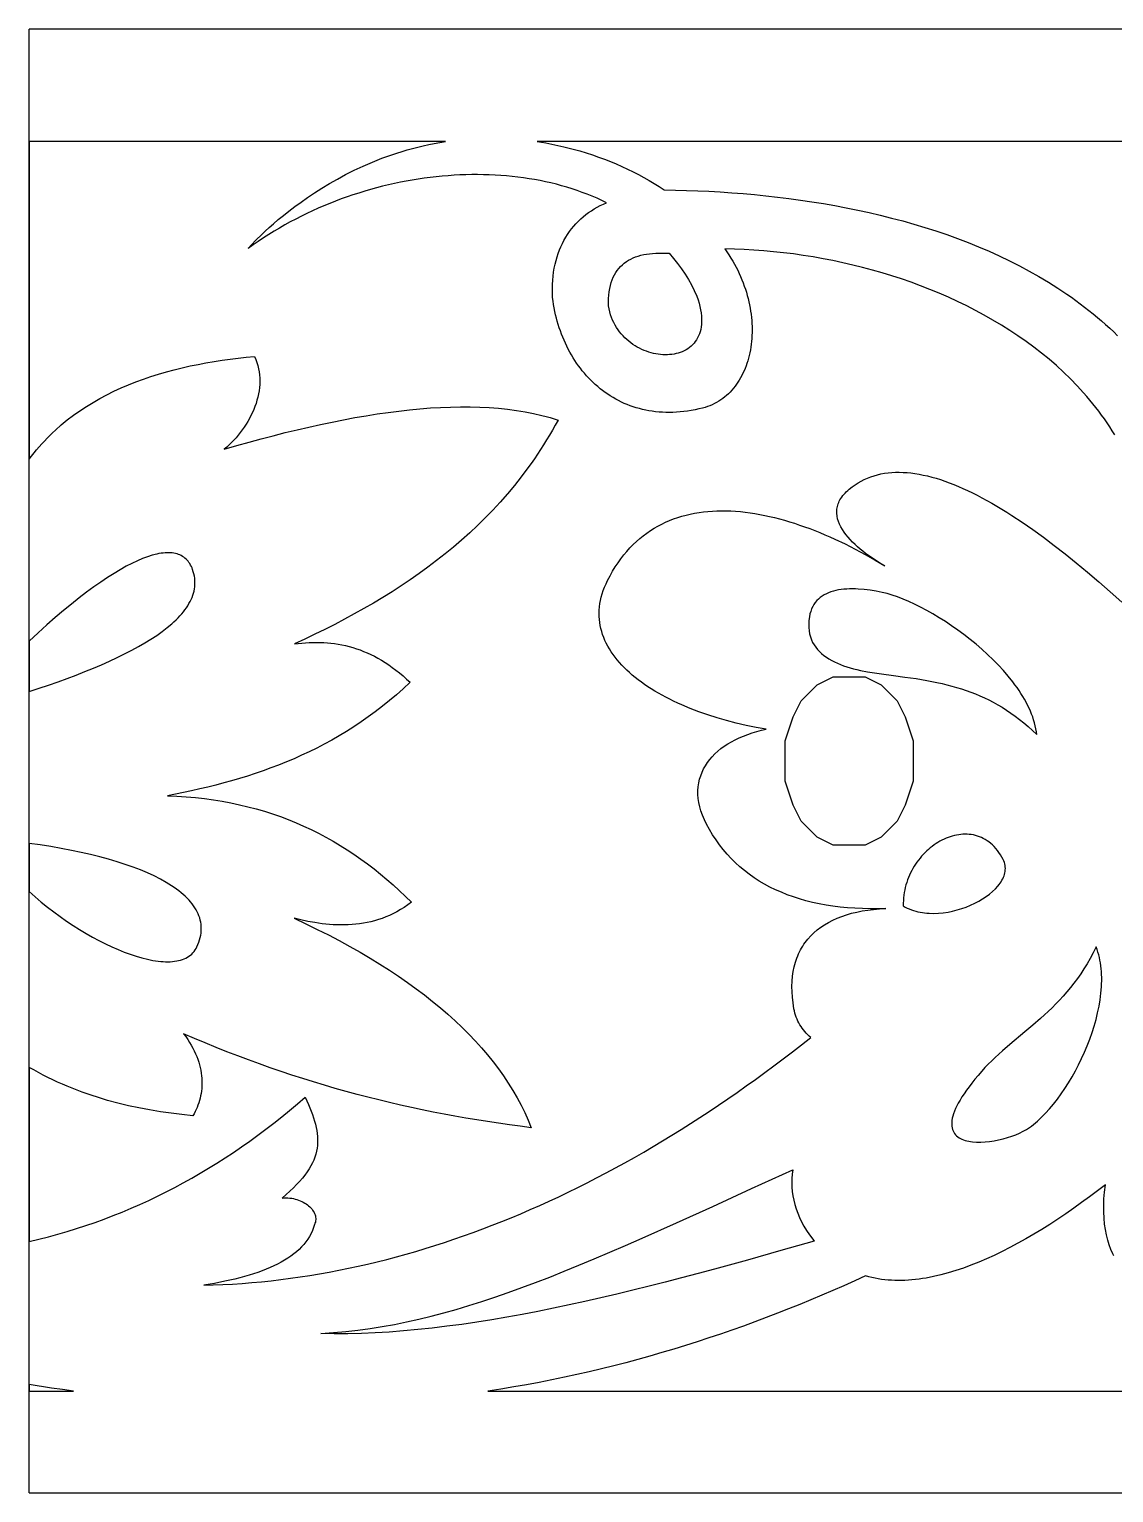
# Model space of a CAD drawing. Extents: x -52 to 65, y 3 to 43.
# Drawn here: x -51.91 to -22.28, y 2.87 to 42.85 of the extents above; entities that cross this region are included whole.
import ezdxf

# ---------------------------------------------------------------- set-up
doc = ezdxf.new("R2010")
doc.units = 0
doc.header["$MEASUREMENT"] = 0
doc.layers.get('0').update_dxf_attribs({"linetype": 'CONTINUOUS'})
doc.layers.add('LAYER_1', color=18, linetype='CONTINUOUS')

msp = doc.modelspace()

# ---------------------------------------------------------------- linework, layer by layer
msp.add_line((-51.907, 2.866), (-51.907, 42.852))
at = {"layer": 'LAYER_1'}
for points in [[(64.545, 42.852), (-51.907, 42.852)], [(-22.249, 31.772), (-22.319, 31.883), (-22.389, 31.992), (-22.462, 32.1), (-22.536, 32.207), (-22.613, 32.312), (-22.69, 32.417), (-22.77, 32.52), (-22.851, 32.622), (-22.934, 32.722), (-23.018, 32.822), (-23.105, 32.92), (-23.281, 33.112), (-23.464, 33.3), (-23.653, 33.483), (-23.847, 33.661), (-24.047, 33.834), (-24.251, 34.002), (-24.461, 34.165), (-24.676, 34.323), (-24.896, 34.477), (-25.12, 34.625), (-25.348, 34.769), (-25.58, 34.908), (-25.816, 35.042), (-26.055, 35.171), (-26.298, 35.295), (-26.545, 35.415), (-26.794, 35.529), (-27.046, 35.639), (-27.301, 35.744), (-27.558, 35.844), (-27.818, 35.94), (-28.079, 36.03), (-28.342, 36.116), (-28.607, 36.197), (-28.874, 36.273), (-29.141, 36.345), (-29.41, 36.411), (-29.679, 36.473), (-29.95, 36.531), (-30.22, 36.583), (-30.491, 36.631), (-30.762, 36.674), (-31.032, 36.712), (-31.302, 36.746), (-31.572, 36.775), (-31.841, 36.799), (-32.109, 36.818), (-32.375, 36.833), (-32.641, 36.843), (-32.904, 36.849), (-32.847, 36.767), (-32.793, 36.685), (-32.74, 36.602), (-32.69, 36.519), (-32.642, 36.435), (-32.597, 36.351), (-32.554, 36.266), (-32.513, 36.181), (-32.475, 36.095), (-32.439, 36.009), (-32.405, 35.924), (-32.373, 35.837), (-32.344, 35.751), (-32.317, 35.665), (-32.292, 35.579), (-32.269, 35.493), (-32.249, 35.407), (-32.231, 35.321), (-32.214, 35.235), (-32.2, 35.15), (-32.188, 35.065), (-32.179, 34.98), (-32.171, 34.896), (-32.166, 34.812), (-32.162, 34.729), (-32.161, 34.646), (-32.161, 34.565), (-32.164, 34.483), (-32.169, 34.403), (-32.176, 34.324), (-32.184, 34.245), (-32.195, 34.167), (-32.208, 34.09), (-32.223, 34.015), (-32.239, 33.94), (-32.258, 33.867), (-32.278, 33.795), (-32.301, 33.724), (-32.325, 33.654), (-32.351, 33.586), (-32.379, 33.519), (-32.409, 33.454), (-32.441, 33.39), (-32.475, 33.328), (-32.51, 33.267), (-32.547, 33.208), (-32.586, 33.151), (-32.627, 33.096), (-32.67, 33.043), (-32.714, 32.991), (-32.76, 32.941), (-32.808, 32.894), (-32.857, 32.849), (-32.908, 32.805), (-32.961, 32.764), (-33.016, 32.725), (-33.072, 32.689), (-33.13, 32.655), (-33.189, 32.623), (-33.25, 32.594), (-33.313, 32.567), (-33.377, 32.543), (-33.443, 32.521), (-33.511, 32.502), (-33.615, 32.477), (-33.719, 32.454), (-33.822, 32.435), (-33.924, 32.419), (-34.026, 32.405), (-34.126, 32.395), (-34.224, 32.387), (-34.322, 32.383), (-34.419, 32.381), (-34.515, 32.382), (-34.61, 32.386), (-34.703, 32.392), (-34.795, 32.401), (-34.887, 32.413), (-34.977, 32.427), (-35.065, 32.444), (-35.153, 32.464), (-35.24, 32.486), (-35.325, 32.51), (-35.409, 32.537), (-35.491, 32.566), (-35.573, 32.598), (-35.653, 32.631), (-35.731, 32.667), (-35.809, 32.706), (-35.885, 32.746), (-35.96, 32.789), (-36.033, 32.833), (-36.105, 32.88), (-36.175, 32.929), (-36.244, 32.98), (-36.312, 33.032), (-36.378, 33.087), (-36.443, 33.143), (-36.506, 33.202), (-36.567, 33.262), (-36.627, 33.324), (-36.686, 33.387), (-36.743, 33.453), (-36.798, 33.52), (-36.852, 33.588), (-36.904, 33.658), (-36.955, 33.73), (-37.004, 33.803), (-37.051, 33.878), (-37.096, 33.954), (-37.14, 34.031), (-37.182, 34.11), (-37.223, 34.19), (-37.262, 34.271), (-37.298, 34.354), (-37.334, 34.437), (-37.367, 34.522), (-37.398, 34.608), (-37.428, 34.695), (-37.456, 34.783), (-37.482, 34.872), (-37.506, 34.963), (-37.528, 35.053), (-37.548, 35.145), (-37.567, 35.238), (-37.583, 35.331), (-37.598, 35.426), (-37.61, 35.521), (-37.615, 35.643), (-37.616, 35.764), (-37.613, 35.881), (-37.606, 35.996), (-37.596, 36.109), (-37.582, 36.218), (-37.564, 36.326), (-37.542, 36.43), (-37.517, 36.532), (-37.489, 36.631), (-37.458, 36.727), (-37.423, 36.821), (-37.384, 36.912), (-37.343, 37), (-37.299, 37.085), (-37.251, 37.168), (-37.201, 37.248), (-37.148, 37.325), (-37.092, 37.4), (-37.033, 37.471), (-36.971, 37.54), (-36.907, 37.606), (-36.84, 37.669), (-36.771, 37.73), (-36.699, 37.787), (-36.625, 37.842), (-36.549, 37.894), (-36.471, 37.943), (-36.39, 37.989), (-36.307, 38.033), (-36.223, 38.073), (-36.136, 38.11), (-36.265, 38.173), (-36.396, 38.233), (-36.529, 38.29), (-36.664, 38.344), (-36.8, 38.396), (-36.939, 38.445), (-37.079, 38.492), (-37.22, 38.536), (-37.363, 38.577), (-37.508, 38.616), (-37.654, 38.652), (-37.802, 38.685), (-37.951, 38.716), (-38.101, 38.744), (-38.252, 38.769), (-38.405, 38.792), (-38.558, 38.812), (-38.713, 38.83), (-38.868, 38.845), (-39.025, 38.857), (-39.182, 38.867), (-39.34, 38.874), (-39.499, 38.879), (-39.659, 38.881), (-39.819, 38.88), (-39.98, 38.877), (-40.141, 38.871), (-40.303, 38.862), (-40.465, 38.851), (-40.628, 38.838), (-40.79, 38.822), (-40.953, 38.803), (-41.117, 38.782), (-41.28, 38.758), (-41.443, 38.731), (-41.606, 38.702), (-41.769, 38.671), (-41.932, 38.636), (-42.095, 38.6), (-42.258, 38.561), (-42.42, 38.519), (-42.582, 38.474), (-42.744, 38.427), (-42.905, 38.378), (-43.065, 38.326), (-43.225, 38.272), (-43.384, 38.215), (-43.542, 38.155), (-43.7, 38.093), (-43.857, 38.028), (-44.013, 37.961), (-44.168, 37.891), (-44.322, 37.819), (-44.474, 37.745), (-44.626, 37.667), (-44.777, 37.588), (-44.926, 37.505), (-45.074, 37.421), (-45.221, 37.334), (-45.366, 37.244), (-45.509, 37.152), (-45.652, 37.057), (-45.792, 36.96), (-45.931, 36.86), (-45.836, 36.965), (-45.719, 37.086), (-45.557, 37.245), (-45.459, 37.337), (-45.351, 37.435), (-45.232, 37.54), (-45.103, 37.651), (-44.963, 37.766), (-44.813, 37.885), (-44.653, 38.007), (-44.483, 38.131), (-44.304, 38.257), (-44.115, 38.383), (-43.916, 38.51), (-43.708, 38.635), (-43.49, 38.759), (-43.264, 38.88), (-43.029, 38.999), (-42.785, 39.113), (-42.66, 39.168), (-42.532, 39.222), (-42.403, 39.275), (-42.271, 39.326), (-42.138, 39.376), (-42.002, 39.424), (-41.864, 39.47), (-41.724, 39.514), (-41.582, 39.556), (-41.439, 39.596), (-41.293, 39.634), (-41.145, 39.67), (-40.995, 39.703), (-40.844, 39.734), (-40.69, 39.762), (-40.535, 39.787), (-51.907, 39.787), (-51.907, 31.105), (-51.842, 31.192), (-51.775, 31.277), (-51.707, 31.361), (-51.638, 31.443), (-51.567, 31.523), (-51.495, 31.602), (-51.421, 31.679), (-51.346, 31.755), (-51.269, 31.829), (-51.192, 31.902), (-51.032, 32.042), (-50.868, 32.177), (-50.698, 32.306), (-50.525, 32.428), (-50.347, 32.546), (-50.164, 32.657), (-49.978, 32.764), (-49.788, 32.865), (-49.595, 32.96), (-49.398, 33.051), (-49.198, 33.136), (-48.996, 33.217), (-48.79, 33.293), (-48.583, 33.364), (-48.373, 33.43), (-48.161, 33.492), (-47.947, 33.55), (-47.732, 33.603), (-47.515, 33.652), (-47.297, 33.697), (-47.079, 33.739), (-46.859, 33.776), (-46.639, 33.81), (-46.419, 33.84), (-46.198, 33.866), (-45.978, 33.889), (-45.758, 33.909), (-45.721, 33.828), (-45.69, 33.745), (-45.664, 33.662), (-45.644, 33.577), (-45.628, 33.492), (-45.617, 33.406), (-45.61, 33.32), (-45.608, 33.234), (-45.611, 33.147), (-45.618, 33.061), (-45.629, 32.974), (-45.644, 32.887), (-45.663, 32.801), (-45.686, 32.715), (-45.712, 32.63), (-45.741, 32.545), (-45.774, 32.461), (-45.811, 32.378), (-45.85, 32.296), (-45.892, 32.216), (-45.937, 32.136), (-45.985, 32.058), (-46.035, 31.981), (-46.088, 31.906), (-46.142, 31.833), (-46.199, 31.762), (-46.258, 31.693), (-46.319, 31.626), (-46.382, 31.561), (-46.446, 31.498), (-46.511, 31.438), (-46.578, 31.381), (-46.24, 31.478), (-45.904, 31.572), (-45.571, 31.662), (-45.24, 31.748), (-44.913, 31.831), (-44.588, 31.91), (-44.266, 31.984), (-43.947, 32.055), (-43.632, 32.121), (-43.32, 32.183), (-43.011, 32.24), (-42.705, 32.293), (-42.404, 32.341), (-42.105, 32.384), (-41.811, 32.421), (-41.52, 32.454), (-41.233, 32.482), (-40.95, 32.504), (-40.672, 32.52), (-40.397, 32.531), (-40.127, 32.536), (-39.861, 32.535), (-39.599, 32.528), (-39.342, 32.515), (-39.09, 32.496), (-38.842, 32.47), (-38.599, 32.438), (-38.361, 32.399), (-38.129, 32.353), (-37.901, 32.3), (-37.789, 32.271), (-37.678, 32.241), (-37.569, 32.208), (-37.461, 32.174), (-37.537, 32.036), (-37.614, 31.899), (-37.693, 31.765), (-37.774, 31.632), (-37.855, 31.5), (-37.939, 31.371), (-38.023, 31.242), (-38.109, 31.116), (-38.197, 30.991), (-38.285, 30.868), (-38.467, 30.626), (-38.653, 30.39), (-38.845, 30.159), (-39.041, 29.935), (-39.243, 29.717), (-39.449, 29.504), (-39.66, 29.296), (-39.875, 29.093), (-40.095, 28.896), (-40.319, 28.704), (-40.547, 28.516), (-40.779, 28.333), (-41.015, 28.155), (-41.254, 27.981), (-41.498, 27.811), (-41.745, 27.646), (-41.995, 27.484), (-42.249, 27.327), (-42.506, 27.173), (-42.765, 27.023), (-43.028, 26.876), (-43.294, 26.732), (-43.563, 26.592), (-43.834, 26.455), (-44.107, 26.32), (-44.383, 26.189), (-44.661, 26.059), (-44.561, 26.072), (-44.461, 26.083), (-44.361, 26.091), (-44.261, 26.097), (-44.162, 26.1), (-44.062, 26.101), (-43.962, 26.1), (-43.863, 26.096), (-43.763, 26.089), (-43.664, 26.079), (-43.564, 26.067), (-43.465, 26.052), (-43.366, 26.033), (-43.267, 26.012), (-43.168, 25.987), (-43.069, 25.959), (-42.97, 25.928), (-42.871, 25.893), (-42.773, 25.855), (-42.674, 25.814), (-42.576, 25.768), (-42.478, 25.719), (-42.38, 25.667), (-42.282, 25.61), (-42.184, 25.549), (-42.086, 25.485), (-41.989, 25.416), (-41.891, 25.343), (-41.794, 25.266), (-41.696, 25.185), (-41.599, 25.099), (-41.502, 25.009), (-41.689, 24.835), (-41.878, 24.668), (-42.068, 24.508), (-42.259, 24.353), (-42.453, 24.204), (-42.648, 24.062), (-42.844, 23.925), (-43.042, 23.793), (-43.242, 23.667), (-43.442, 23.546), (-43.644, 23.43), (-43.848, 23.319), (-44.053, 23.213), (-44.259, 23.111), (-44.466, 23.014), (-44.674, 22.921), (-44.884, 22.833), (-45.094, 22.748), (-45.306, 22.668), (-45.519, 22.591), (-45.732, 22.518), (-45.947, 22.448), (-46.162, 22.382), (-46.378, 22.318), (-46.596, 22.258), (-46.813, 22.201), (-47.032, 22.146), (-47.251, 22.094), (-47.471, 22.044), (-47.692, 21.997), (-47.913, 21.951), (-48.135, 21.908), (-47.876, 21.897), (-47.621, 21.881), (-47.37, 21.859), (-47.122, 21.831), (-46.878, 21.798), (-46.637, 21.759), (-46.4, 21.715), (-46.166, 21.665), (-45.935, 21.61), (-45.708, 21.55), (-45.484, 21.484), (-45.263, 21.414), (-45.045, 21.338), (-44.83, 21.257), (-44.619, 21.171), (-44.411, 21.08), (-44.205, 20.984), (-44.003, 20.883), (-43.804, 20.778), (-43.607, 20.668), (-43.414, 20.553), (-43.223, 20.434), (-43.036, 20.31), (-42.851, 20.181), (-42.668, 20.048), (-42.489, 19.911), (-42.312, 19.769), (-42.138, 19.623), (-41.967, 19.473), (-41.798, 19.319), (-41.631, 19.16), (-41.467, 18.998), (-41.565, 18.926), (-41.663, 18.859), (-41.761, 18.797), (-41.861, 18.74), (-41.961, 18.688), (-42.062, 18.64), (-42.164, 18.597), (-42.266, 18.559), (-42.368, 18.524), (-42.471, 18.494), (-42.574, 18.467), (-42.677, 18.444), (-42.78, 18.425), (-42.884, 18.41), (-42.987, 18.397), (-43.09, 18.388), (-43.193, 18.382), (-43.296, 18.379), (-43.399, 18.379), (-43.501, 18.381), (-43.602, 18.386), (-43.704, 18.393), (-43.804, 18.402), (-43.904, 18.414), (-44.102, 18.442), (-44.296, 18.477), (-44.486, 18.517), (-44.671, 18.561), (-44.352, 18.411), (-44.04, 18.259), (-43.736, 18.106), (-43.439, 17.95), (-43.15, 17.792), (-42.869, 17.633), (-42.595, 17.472), (-42.329, 17.309), (-42.07, 17.144), (-41.818, 16.977), (-41.574, 16.808), (-41.338, 16.638), (-41.109, 16.466), (-40.888, 16.291), (-40.674, 16.115), (-40.468, 15.938), (-40.27, 15.758), (-40.078, 15.576), (-39.895, 15.393), (-39.719, 15.207), (-39.55, 15.02), (-39.389, 14.831), (-39.236, 14.64), (-39.09, 14.447), (-38.951, 14.253), (-38.821, 14.056), (-38.697, 13.858), (-38.581, 13.658), (-38.473, 13.456), (-38.372, 13.252), (-38.279, 13.046), (-38.194, 12.839), (-38.492, 12.877), (-38.79, 12.917), (-39.088, 12.96), (-39.385, 13.005), (-39.683, 13.052), (-39.981, 13.102), (-40.278, 13.155), (-40.576, 13.21), (-40.873, 13.268), (-41.171, 13.329), (-41.468, 13.392), (-41.765, 13.459), (-42.062, 13.527), (-42.359, 13.599), (-42.656, 13.674), (-42.953, 13.751), (-43.25, 13.831), (-43.547, 13.914), (-43.843, 14.001), (-44.14, 14.09), (-44.436, 14.182), (-44.732, 14.277), (-45.028, 14.376), (-45.325, 14.477), (-45.621, 14.582), (-45.916, 14.69), (-46.212, 14.801), (-46.508, 14.916), (-46.803, 15.034), (-47.099, 15.155), (-47.394, 15.279), (-47.69, 15.407), (-47.631, 15.329), (-47.577, 15.25), (-47.526, 15.172), (-47.48, 15.094), (-47.437, 15.016), (-47.398, 14.938), (-47.362, 14.861), (-47.33, 14.784), (-47.302, 14.708), (-47.277, 14.632), (-47.255, 14.557), (-47.236, 14.482), (-47.221, 14.408), (-47.209, 14.334), (-47.199, 14.261), (-47.193, 14.189), (-47.19, 14.118), (-47.189, 14.047), (-47.191, 13.977), (-47.196, 13.908), (-47.204, 13.841), (-47.214, 13.774), (-47.226, 13.708), (-47.241, 13.643), (-47.258, 13.579), (-47.278, 13.516), (-47.299, 13.455), (-47.323, 13.395), (-47.349, 13.336), (-47.377, 13.278), (-47.406, 13.222), (-47.438, 13.167), (-47.735, 13.197), (-48.032, 13.233), (-48.326, 13.275), (-48.619, 13.324), (-48.91, 13.379), (-49.198, 13.441), (-49.484, 13.51), (-49.767, 13.587), (-49.907, 13.628), (-50.047, 13.671), (-50.186, 13.716), (-50.324, 13.763), (-50.461, 13.812), (-50.598, 13.863), (-50.733, 13.916), (-50.868, 13.971), (-51.001, 14.028), (-51.134, 14.087), (-51.265, 14.149), (-51.396, 14.212), (-51.525, 14.278), (-51.653, 14.346), (-51.781, 14.417), (-51.907, 14.489), (-51.907, 9.73), (-51.644, 9.793), (-51.383, 9.859), (-51.124, 9.93), (-50.868, 10.005), (-50.613, 10.083), (-50.36, 10.166), (-50.109, 10.252), (-49.86, 10.343), (-49.613, 10.437), (-49.367, 10.535), (-49.124, 10.637), (-48.882, 10.744), (-48.642, 10.853), (-48.403, 10.967), (-48.167, 11.085), (-47.932, 11.207), (-47.698, 11.332), (-47.466, 11.461), (-47.236, 11.595), (-47.007, 11.732), (-46.779, 11.873), (-46.553, 12.017), (-46.329, 12.166), (-46.106, 12.318), (-45.884, 12.475), (-45.663, 12.635), (-45.444, 12.799), (-45.226, 12.966), (-45.01, 13.138), (-44.794, 13.313), (-44.58, 13.492), (-44.367, 13.675), (-44.281, 13.478), (-44.206, 13.29), (-44.172, 13.198), (-44.142, 13.109), (-44.115, 13.021), (-44.091, 12.934), (-44.071, 12.849), (-44.055, 12.765), (-44.042, 12.682), (-44.034, 12.6), (-44.03, 12.518), (-44.03, 12.438), (-44.035, 12.357), (-44.045, 12.277), (-44.06, 12.197), (-44.08, 12.117), (-44.105, 12.037), (-44.136, 11.957), (-44.173, 11.876), (-44.215, 11.795), (-44.264, 11.713), (-44.318, 11.63), (-44.379, 11.546), (-44.447, 11.461), (-44.521, 11.374), (-44.602, 11.286), (-44.69, 11.197), (-44.785, 11.105), (-44.888, 11.012), (-44.998, 10.917), (-44.945, 10.921), (-44.892, 10.922), (-44.84, 10.921), (-44.788, 10.917), (-44.738, 10.911), (-44.689, 10.902), (-44.641, 10.89), (-44.594, 10.877), (-44.548, 10.862), (-44.504, 10.844), (-44.462, 10.825), (-44.421, 10.804), (-44.382, 10.782), (-44.345, 10.758), (-44.31, 10.732), (-44.277, 10.706), (-44.246, 10.678), (-44.217, 10.649), (-44.191, 10.619), (-44.168, 10.589), (-44.147, 10.557), (-44.128, 10.526), (-44.113, 10.493), (-44.1, 10.461), (-44.09, 10.428), (-44.084, 10.394), (-44.081, 10.361), (-44.081, 10.328), (-44.084, 10.295), (-44.091, 10.263), (-44.102, 10.231), (-44.116, 10.199), (-44.142, 10.113), (-44.173, 10.029), (-44.21, 9.949), (-44.252, 9.87), (-44.299, 9.794), (-44.351, 9.721), (-44.407, 9.65), (-44.469, 9.582), (-44.535, 9.515), (-44.606, 9.452), (-44.681, 9.39), (-44.761, 9.331), (-44.845, 9.273), (-44.934, 9.218), (-45.026, 9.165), (-45.123, 9.114), (-45.223, 9.065), (-45.328, 9.018), (-45.436, 8.973), (-45.548, 8.929), (-45.663, 8.887), (-45.782, 8.848), (-45.904, 8.809), (-46.03, 8.773), (-46.159, 8.738), (-46.291, 8.704), (-46.426, 8.673), (-46.563, 8.642), (-46.848, 8.586), (-47.142, 8.534), (-46.879, 8.542), (-46.615, 8.554), (-46.351, 8.569), (-46.087, 8.587), (-45.823, 8.608), (-45.559, 8.632), (-45.296, 8.66), (-45.032, 8.691), (-44.768, 8.725), (-44.505, 8.763), (-44.241, 8.803), (-43.978, 8.847), (-43.715, 8.894), (-43.452, 8.944), (-43.188, 8.998), (-42.925, 9.054), (-42.663, 9.114), (-42.4, 9.177), (-42.137, 9.243), (-41.875, 9.312), (-41.613, 9.384), (-41.35, 9.459), (-41.088, 9.538), (-40.827, 9.619), (-40.565, 9.704), (-40.304, 9.791), (-40.042, 9.882), (-39.781, 9.976), (-39.52, 10.073), (-39.259, 10.172), (-38.999, 10.275), (-38.739, 10.381), (-38.479, 10.49), (-38.219, 10.602), (-37.959, 10.717), (-37.7, 10.835), (-37.441, 10.955), (-37.182, 11.079), (-36.923, 11.206), (-36.665, 11.335), (-36.407, 11.468), (-36.149, 11.603), (-35.891, 11.742), (-35.634, 11.883), (-35.377, 12.027), (-35.12, 12.175), (-34.864, 12.324), (-34.608, 12.477), (-34.352, 12.633), (-34.097, 12.792), (-33.842, 12.953), (-33.587, 13.117), (-33.333, 13.284), (-33.079, 13.454), (-32.825, 13.627), (-32.572, 13.802), (-32.319, 13.98), (-32.067, 14.161), (-31.814, 14.345), (-31.563, 14.532), (-31.311, 14.721), (-31.06, 14.913), (-30.81, 15.108), (-30.56, 15.305), (-30.603, 15.343), (-30.644, 15.383), (-30.683, 15.424), (-30.721, 15.467), (-30.757, 15.511), (-30.791, 15.556), (-30.824, 15.603), (-30.854, 15.651), (-30.882, 15.701), (-30.908, 15.752), (-30.932, 15.805), (-30.954, 15.859), (-30.973, 15.914), (-30.99, 15.971), (-31.004, 16.029), (-31.016, 16.089), (-31.041, 16.249), (-31.058, 16.404), (-31.068, 16.555), (-31.071, 16.701), (-31.066, 16.842), (-31.055, 16.978), (-31.036, 17.11), (-31.01, 17.237), (-30.977, 17.359), (-30.937, 17.476), (-30.915, 17.533), (-30.891, 17.589), (-30.865, 17.644), (-30.838, 17.697), (-30.809, 17.749), (-30.778, 17.8), (-30.746, 17.85), (-30.712, 17.898), (-30.639, 17.992), (-30.56, 18.08), (-30.475, 18.164), (-30.384, 18.243), (-30.286, 18.317), (-30.183, 18.386), (-30.074, 18.45), (-29.958, 18.51), (-29.838, 18.564), (-29.711, 18.614), (-29.579, 18.658), (-29.442, 18.698), (-29.299, 18.732), (-29.151, 18.762), (-28.998, 18.787), (-28.839, 18.806), (-28.676, 18.821), (-28.507, 18.831), (-28.725, 18.824), (-28.938, 18.823), (-29.148, 18.826), (-29.354, 18.835), (-29.556, 18.849), (-29.755, 18.869), (-29.95, 18.893), (-30.14, 18.922), (-30.327, 18.957), (-30.51, 18.997), (-30.688, 19.041), (-30.863, 19.091), (-31.033, 19.146), (-31.199, 19.206), (-31.361, 19.271), (-31.518, 19.341), (-31.671, 19.416), (-31.82, 19.495), (-31.964, 19.58), (-32.103, 19.67), (-32.238, 19.765), (-32.369, 19.865), (-32.494, 19.97), (-32.615, 20.079), (-32.731, 20.194), (-32.842, 20.313), (-32.949, 20.438), (-33.05, 20.567), (-33.146, 20.701), (-33.238, 20.84), (-33.324, 20.984), (-33.405, 21.133), (-33.464, 21.255), (-33.515, 21.375), (-33.556, 21.494), (-33.589, 21.61), (-33.614, 21.724), (-33.63, 21.836), (-33.638, 21.945), (-33.638, 22.052), (-33.631, 22.157), (-33.616, 22.259), (-33.594, 22.359), (-33.564, 22.455), (-33.528, 22.55), (-33.485, 22.641), (-33.435, 22.729), (-33.379, 22.815), (-33.317, 22.897), (-33.249, 22.977), (-33.175, 23.053), (-33.096, 23.126), (-33.011, 23.196), (-32.92, 23.262), (-32.825, 23.325), (-32.725, 23.385), (-32.621, 23.44), (-32.511, 23.493), (-32.398, 23.541), (-32.281, 23.586), (-32.159, 23.627), (-32.034, 23.664), (-31.906, 23.697), (-31.774, 23.726), (-32.052, 23.776), (-32.326, 23.832), (-32.595, 23.895), (-32.859, 23.964), (-33.117, 24.038), (-33.368, 24.118), (-33.613, 24.204), (-33.851, 24.295), (-34.081, 24.392), (-34.193, 24.442), (-34.303, 24.494), (-34.41, 24.547), (-34.516, 24.601), (-34.619, 24.656), (-34.719, 24.712), (-34.818, 24.77), (-34.914, 24.829), (-35.007, 24.889), (-35.097, 24.95), (-35.185, 25.013), (-35.271, 25.076), (-35.353, 25.141), (-35.433, 25.207), (-35.509, 25.273), (-35.583, 25.341), (-35.654, 25.41), (-35.721, 25.48), (-35.786, 25.551), (-35.847, 25.623), (-35.905, 25.696), (-35.96, 25.77), (-36.011, 25.845), (-36.058, 25.92), (-36.103, 25.997), (-36.143, 26.075), (-36.18, 26.153), (-36.213, 26.232), (-36.243, 26.313), (-36.268, 26.394), (-36.29, 26.475), (-36.308, 26.558), (-36.322, 26.642), (-36.331, 26.726), (-36.337, 26.811), (-36.338, 26.896), (-36.335, 26.983), (-36.328, 27.07), (-36.317, 27.158), (-36.301, 27.247), (-36.28, 27.336), (-36.255, 27.426), (-36.225, 27.516), (-36.191, 27.607), (-36.151, 27.699), (-36.107, 27.791), (-36.04, 27.92), (-35.97, 28.043), (-35.898, 28.162), (-35.823, 28.275), (-35.745, 28.384), (-35.665, 28.488), (-35.582, 28.587), (-35.496, 28.682), (-35.409, 28.772), (-35.319, 28.858), (-35.227, 28.939), (-35.132, 29.015), (-35.036, 29.088), (-34.937, 29.155), (-34.837, 29.219), (-34.734, 29.278), (-34.63, 29.334), (-34.523, 29.385), (-34.415, 29.432), (-34.305, 29.474), (-34.193, 29.513), (-34.08, 29.548), (-33.965, 29.58), (-33.848, 29.607), (-33.73, 29.631), (-33.61, 29.651), (-33.489, 29.667), (-33.367, 29.679), (-33.244, 29.689), (-33.119, 29.694), (-32.993, 29.696), (-32.866, 29.695), (-32.738, 29.691), (-32.609, 29.683), (-32.478, 29.672), (-32.347, 29.658), (-32.216, 29.64), (-32.083, 29.62), (-31.95, 29.596), (-31.816, 29.57), (-31.681, 29.541), (-31.546, 29.509), (-31.41, 29.474), (-31.274, 29.436), (-31.137, 29.396), (-31, 29.353), (-30.862, 29.307), (-30.725, 29.259), (-30.587, 29.208), (-30.449, 29.155), (-30.311, 29.1), (-30.173, 29.042), (-30.035, 28.982), (-29.897, 28.92), (-29.622, 28.789), (-29.347, 28.65), (-29.074, 28.503), (-28.802, 28.349), (-28.533, 28.187), (-28.679, 28.273), (-28.83, 28.37), (-28.983, 28.476), (-29.058, 28.532), (-29.133, 28.59), (-29.207, 28.651), (-29.279, 28.713), (-29.348, 28.776), (-29.415, 28.841), (-29.479, 28.908), (-29.539, 28.976), (-29.595, 29.045), (-29.647, 29.115), (-29.694, 29.187), (-29.735, 29.259), (-29.771, 29.331), (-29.801, 29.405), (-29.823, 29.478), (-29.839, 29.553), (-29.847, 29.627), (-29.848, 29.664), (-29.847, 29.702), (-29.844, 29.739), (-29.839, 29.776), (-29.831, 29.813), (-29.822, 29.851), (-29.809, 29.888), (-29.795, 29.925), (-29.778, 29.962), (-29.759, 29.999), (-29.737, 30.035), (-29.712, 30.072), (-29.685, 30.109), (-29.655, 30.145), (-29.622, 30.181), (-29.586, 30.217), (-29.548, 30.253), (-29.506, 30.288), (-29.428, 30.35), (-29.348, 30.406), (-29.266, 30.459), (-29.182, 30.507), (-29.097, 30.55), (-29.009, 30.589), (-28.92, 30.624), (-28.828, 30.654), (-28.735, 30.68), (-28.64, 30.702), (-28.544, 30.72), (-28.445, 30.733), (-28.345, 30.742), (-28.244, 30.748), (-28.14, 30.749), (-28.035, 30.746), (-27.928, 30.739), (-27.82, 30.729), (-27.71, 30.714), (-27.598, 30.695), (-27.485, 30.673), (-27.37, 30.647), (-27.254, 30.617), (-27.136, 30.583), (-27.017, 30.546), (-26.896, 30.505), (-26.774, 30.46), (-26.65, 30.412), (-26.525, 30.36), (-26.399, 30.305), (-26.271, 30.246), (-26.142, 30.184), (-26.012, 30.118), (-25.88, 30.049), (-25.747, 29.977), (-25.613, 29.902), (-25.477, 29.823), (-25.34, 29.741), (-25.202, 29.655), (-25.063, 29.567), (-24.781, 29.381), (-24.494, 29.183), (-24.203, 28.973), (-23.908, 28.751), (-23.609, 28.518), (-23.306, 28.274), (-22.999, 28.02), (-22.688, 27.755), (-22.374, 27.48), (-22.057, 27.195)], [(22.926, 39.787), (-38.035, 39.787), (-37.792, 39.747), (-37.547, 39.698), (-37.299, 39.642), (-37.048, 39.578), (-36.87, 39.528), (-36.696, 39.475), (-36.524, 39.419), (-36.357, 39.361), (-36.192, 39.3), (-36.03, 39.237), (-35.872, 39.171), (-35.716, 39.102), (-35.563, 39.031), (-35.413, 38.957), (-35.265, 38.881), (-35.119, 38.803), (-34.976, 38.722), (-34.835, 38.639), (-34.696, 38.553), (-34.558, 38.465), (-34.256, 38.459), (-33.952, 38.451), (-33.646, 38.44), (-33.338, 38.425), (-33.029, 38.408), (-32.718, 38.387), (-32.407, 38.362), (-32.094, 38.334), (-31.781, 38.303), (-31.467, 38.268), (-31.153, 38.229), (-30.839, 38.186), (-30.526, 38.139), (-30.212, 38.089), (-29.899, 38.034), (-29.587, 37.975), (-29.276, 37.912), (-28.966, 37.844), (-28.657, 37.772), (-28.35, 37.695), (-28.044, 37.614), (-27.741, 37.528), (-27.439, 37.437), (-27.14, 37.342), (-26.844, 37.241), (-26.55, 37.136), (-26.259, 37.025), (-25.972, 36.909), (-25.688, 36.787), (-25.407, 36.661), (-25.13, 36.528), (-24.857, 36.39), (-24.588, 36.247), (-24.324, 36.098), (-24.064, 35.942), (-23.809, 35.781), (-23.559, 35.614), (-23.436, 35.528), (-23.314, 35.441), (-23.194, 35.352), (-23.075, 35.261), (-22.957, 35.169), (-22.841, 35.076), (-22.726, 34.98), (-22.613, 34.884), (-22.501, 34.785), (-22.391, 34.685), (-22.282, 34.583), (-22.175, 34.48)], [(-22.277, 9.338), (-22.306, 9.395), (-22.358, 9.512), (-22.405, 9.637), (-22.446, 9.769), (-22.481, 9.909), (-22.509, 10.055), (-22.531, 10.208), (-22.546, 10.369), (-22.554, 10.537), (-22.554, 10.711), (-22.547, 10.893), (-22.532, 11.082), (-22.509, 11.279), (-22.724, 11.113), (-22.941, 10.951), (-23.158, 10.792), (-23.375, 10.638), (-23.593, 10.487), (-23.811, 10.341), (-24.029, 10.199), (-24.247, 10.062), (-24.465, 9.93), (-24.682, 9.803), (-24.899, 9.682), (-25.115, 9.566), (-25.33, 9.456), (-25.545, 9.352), (-25.758, 9.255), (-25.97, 9.164), (-26.18, 9.08), (-26.389, 9.003), (-26.596, 8.934), (-26.801, 8.871), (-27.004, 8.817), (-27.205, 8.77), (-27.403, 8.732), (-27.501, 8.716), (-27.599, 8.702), (-27.696, 8.69), (-27.792, 8.68), (-27.888, 8.673), (-27.983, 8.668), (-28.077, 8.665), (-28.17, 8.664), (-28.263, 8.666), (-28.355, 8.67), (-28.446, 8.676), (-28.536, 8.685), (-28.625, 8.696), (-28.714, 8.71), (-28.801, 8.726), (-28.888, 8.745), (-28.974, 8.766), (-29.059, 8.79), (-29.355, 8.656), (-29.653, 8.523), (-29.952, 8.392), (-30.253, 8.264), (-30.555, 8.137), (-30.858, 8.012), (-31.163, 7.89), (-31.469, 7.769), (-31.777, 7.651), (-32.087, 7.535), (-32.398, 7.421), (-32.711, 7.31), (-33.026, 7.201), (-33.342, 7.094), (-33.66, 6.99), (-33.98, 6.888), (-34.302, 6.789), (-34.626, 6.693), (-34.951, 6.599), (-35.279, 6.508), (-35.609, 6.419), (-35.941, 6.334), (-36.274, 6.251), (-36.61, 6.171), (-36.948, 6.094), (-37.289, 6.02), (-37.631, 5.949), (-37.976, 5.881), (-38.323, 5.817), (-38.673, 5.755), (-39.024, 5.697), (-39.379, 5.641), (31.302, 5.641)], [(-51.907, 2.866), (64.545, 2.866)]]:
    msp.add_lwpolyline(points, dxfattribs=at)
for points in [[(-34.429, 36.73), (-34.307, 36.591), (-34.194, 36.45), (-34.089, 36.308), (-33.992, 36.164), (-33.902, 36.018), (-33.819, 35.868), (-33.741, 35.716), (-33.669, 35.56), (-33.636, 35.462), (-33.607, 35.366), (-33.584, 35.274), (-33.566, 35.185), (-33.552, 35.1), (-33.543, 35.017), (-33.539, 34.938), (-33.539, 34.862), (-33.543, 34.789), (-33.551, 34.719), (-33.563, 34.653), (-33.579, 34.589), (-33.599, 34.529), (-33.622, 34.472), (-33.649, 34.417), (-33.678, 34.366), (-33.711, 34.318), (-33.747, 34.273), (-33.785, 34.231), (-33.826, 34.193), (-33.87, 34.157), (-33.916, 34.124), (-33.964, 34.094), (-34.015, 34.067), (-34.067, 34.043), (-34.121, 34.022), (-34.177, 34.004), (-34.234, 33.989), (-34.292, 33.977), (-34.352, 33.968), (-34.413, 33.962), (-34.475, 33.958), (-34.537, 33.958), (-34.6, 33.96), (-34.664, 33.965), (-34.728, 33.973), (-34.792, 33.984), (-34.857, 33.997), (-34.921, 34.013), (-34.985, 34.033), (-35.049, 34.054), (-35.112, 34.079), (-35.174, 34.106), (-35.236, 34.137), (-35.297, 34.169), (-35.357, 34.205), (-35.415, 34.243), (-35.472, 34.284), (-35.528, 34.327), (-35.582, 34.374), (-35.634, 34.422), (-35.684, 34.474), (-35.733, 34.528), (-35.779, 34.584), (-35.822, 34.644), (-35.863, 34.705), (-35.902, 34.77), (-35.938, 34.837), (-35.97, 34.906), (-36, 34.978), (-36.026, 35.053), (-36.05, 35.13), (-36.069, 35.209), (-36.085, 35.291), (-36.086, 35.395), (-36.084, 35.495), (-36.077, 35.591), (-36.066, 35.682), (-36.051, 35.769), (-36.032, 35.852), (-36.01, 35.93), (-35.984, 36.005), (-35.954, 36.076), (-35.921, 36.142), (-35.884, 36.205), (-35.844, 36.264), (-35.801, 36.319), (-35.754, 36.371), (-35.704, 36.418), (-35.651, 36.463), (-35.595, 36.503), (-35.536, 36.541), (-35.473, 36.574), (-35.408, 36.605), (-35.341, 36.632), (-35.27, 36.656), (-35.197, 36.677), (-35.121, 36.694), (-35.043, 36.709), (-34.962, 36.72), (-34.879, 36.729), (-34.793, 36.735), (-34.705, 36.737), (-34.615, 36.738), (-34.523, 36.735)], [(-51.907, 26.136), (-51.907, 24.757), (-51.639, 24.845), (-51.377, 24.934), (-51.121, 25.025), (-50.87, 25.116), (-50.625, 25.208), (-50.387, 25.301), (-50.155, 25.396), (-49.931, 25.491), (-49.714, 25.588), (-49.504, 25.685), (-49.302, 25.784), (-49.109, 25.883), (-48.924, 25.984), (-48.748, 26.086), (-48.582, 26.188), (-48.424, 26.292), (-48.277, 26.397), (-48.139, 26.503), (-48.012, 26.609), (-47.953, 26.663), (-47.896, 26.717), (-47.842, 26.772), (-47.791, 26.826), (-47.742, 26.881), (-47.697, 26.936), (-47.654, 26.991), (-47.614, 27.047), (-47.577, 27.103), (-47.544, 27.159), (-47.513, 27.215), (-47.485, 27.272), (-47.461, 27.329), (-47.439, 27.386), (-47.421, 27.443), (-47.406, 27.501), (-47.395, 27.559), (-47.386, 27.617), (-47.381, 27.675), (-47.38, 27.734), (-47.382, 27.793), (-47.387, 27.852), (-47.396, 27.911), (-47.409, 27.971), (-47.425, 28.031), (-47.444, 28.091), (-47.461, 28.134), (-47.479, 28.175), (-47.499, 28.214), (-47.52, 28.251), (-47.544, 28.286), (-47.568, 28.318), (-47.595, 28.349), (-47.623, 28.377), (-47.653, 28.404), (-47.685, 28.428), (-47.719, 28.45), (-47.754, 28.47), (-47.79, 28.488), (-47.829, 28.504), (-47.869, 28.517), (-47.911, 28.528), (-47.954, 28.537), (-48, 28.544), (-48.047, 28.548), (-48.095, 28.55), (-48.146, 28.55), (-48.198, 28.547), (-48.251, 28.542), (-48.307, 28.535), (-48.364, 28.525), (-48.422, 28.513), (-48.545, 28.482), (-48.674, 28.441), (-48.81, 28.39), (-48.953, 28.33), (-49.103, 28.259), (-49.259, 28.178), (-49.422, 28.086), (-49.592, 27.984), (-49.769, 27.872), (-49.952, 27.748), (-50.143, 27.614), (-50.339, 27.469), (-50.543, 27.313), (-50.753, 27.146), (-50.971, 26.967), (-51.195, 26.777), (-51.425, 26.575), (-51.663, 26.361)], [(-28.606, 27.464), (-28.768, 27.496), (-28.932, 27.523), (-29.096, 27.544), (-29.259, 27.557), (-29.339, 27.561), (-29.419, 27.562), (-29.498, 27.561), (-29.575, 27.558), (-29.652, 27.552), (-29.726, 27.543), (-29.799, 27.532), (-29.87, 27.518), (-29.939, 27.501), (-30.006, 27.48), (-30.07, 27.457), (-30.131, 27.43), (-30.19, 27.399), (-30.246, 27.365), (-30.298, 27.327), (-30.347, 27.285), (-30.392, 27.24), (-30.434, 27.19), (-30.472, 27.136), (-30.505, 27.078), (-30.534, 27.015), (-30.559, 26.948), (-30.579, 26.876), (-30.594, 26.799), (-30.607, 26.696), (-30.613, 26.598), (-30.611, 26.505), (-30.603, 26.416), (-30.588, 26.331), (-30.566, 26.25), (-30.539, 26.174), (-30.506, 26.101), (-30.467, 26.032), (-30.423, 25.967), (-30.374, 25.905), (-30.32, 25.847), (-30.261, 25.792), (-30.198, 25.741), (-30.131, 25.692), (-30.061, 25.647), (-29.986, 25.604), (-29.909, 25.565), (-29.828, 25.528), (-29.745, 25.493), (-29.659, 25.461), (-29.571, 25.431), (-29.481, 25.404), (-29.389, 25.379), (-29.296, 25.355), (-29.201, 25.334), (-29.009, 25.296), (-28.815, 25.264), (-28.621, 25.238), (-28.296, 25.196), (-27.984, 25.154), (-27.682, 25.109), (-27.391, 25.059), (-27.249, 25.032), (-27.11, 25.003), (-26.972, 24.973), (-26.837, 24.941), (-26.703, 24.906), (-26.572, 24.869), (-26.442, 24.829), (-26.313, 24.787), (-26.186, 24.742), (-26.061, 24.693), (-25.937, 24.642), (-25.813, 24.586), (-25.691, 24.527), (-25.57, 24.465), (-25.45, 24.398), (-25.33, 24.326), (-25.211, 24.251), (-25.092, 24.17), (-24.974, 24.085), (-24.856, 23.995), (-24.738, 23.899), (-24.62, 23.799), (-24.502, 23.692), (-24.384, 23.58), (-24.393, 23.66), (-24.407, 23.74), (-24.424, 23.82), (-24.444, 23.901), (-24.468, 23.981), (-24.494, 24.062), (-24.524, 24.142), (-24.558, 24.223), (-24.594, 24.304), (-24.633, 24.384), (-24.674, 24.464), (-24.719, 24.545), (-24.766, 24.624), (-24.815, 24.704), (-24.867, 24.784), (-24.922, 24.863), (-24.979, 24.941), (-25.037, 25.02), (-25.161, 25.175), (-25.293, 25.328), (-25.432, 25.478), (-25.577, 25.626), (-25.728, 25.771), (-25.883, 25.912), (-26.043, 26.049), (-26.206, 26.182), (-26.373, 26.311), (-26.541, 26.435), (-26.711, 26.554), (-26.881, 26.667), (-27.052, 26.775), (-27.222, 26.876), (-27.39, 26.972), (-27.557, 27.06), (-27.72, 27.142), (-27.881, 27.216), (-28.037, 27.282), (-28.188, 27.34), (-28.334, 27.39), (-28.474, 27.432)], [(-29.945, 20.56), (-30.383, 20.779), (-30.821, 21.217), (-31.04, 21.655), (-31.259, 22.312), (-31.259, 23.406), (-31.04, 24.063), (-30.821, 24.501), (-30.383, 24.939), (-29.945, 25.158), (-29.07, 25.158), (-28.632, 24.939), (-28.194, 24.501), (-27.975, 24.063), (-27.756, 23.406), (-27.756, 22.312), (-27.975, 21.655), (-28.194, 21.217), (-28.632, 20.779), (-29.07, 20.56)], [(-28.029, 18.898), (-27.976, 18.868), (-27.921, 18.841), (-27.865, 18.817), (-27.808, 18.794), (-27.75, 18.775), (-27.691, 18.757), (-27.631, 18.742), (-27.57, 18.729), (-27.509, 18.718), (-27.447, 18.71), (-27.384, 18.703), (-27.321, 18.699), (-27.194, 18.696), (-27.065, 18.701), (-26.937, 18.713), (-26.808, 18.732), (-26.681, 18.757), (-26.555, 18.789), (-26.431, 18.826), (-26.31, 18.869), (-26.192, 18.917), (-26.079, 18.97), (-25.969, 19.028), (-25.865, 19.089), (-25.767, 19.154), (-25.675, 19.222), (-25.591, 19.293), (-25.513, 19.367), (-25.445, 19.443), (-25.414, 19.482), (-25.385, 19.521), (-25.358, 19.56), (-25.335, 19.6), (-25.313, 19.64), (-25.294, 19.681), (-25.278, 19.721), (-25.265, 19.762), (-25.254, 19.803), (-25.247, 19.843), (-25.242, 19.884), (-25.241, 19.925), (-25.242, 19.966), (-25.247, 20.006), (-25.255, 20.047), (-25.267, 20.087), (-25.282, 20.127), (-25.301, 20.166), (-25.338, 20.235), (-25.377, 20.299), (-25.417, 20.36), (-25.459, 20.416), (-25.503, 20.47), (-25.548, 20.519), (-25.594, 20.565), (-25.642, 20.607), (-25.691, 20.646), (-25.741, 20.682), (-25.792, 20.714), (-25.844, 20.743), (-25.897, 20.768), (-25.95, 20.79), (-26.005, 20.809), (-26.06, 20.825), (-26.116, 20.838), (-26.172, 20.848), (-26.229, 20.855), (-26.286, 20.859), (-26.343, 20.86), (-26.401, 20.858), (-26.459, 20.853), (-26.516, 20.846), (-26.574, 20.836), (-26.632, 20.824), (-26.69, 20.809), (-26.747, 20.791), (-26.804, 20.771), (-26.861, 20.748), (-26.917, 20.723), (-26.973, 20.696), (-27.028, 20.666), (-27.082, 20.635), (-27.136, 20.601), (-27.189, 20.565), (-27.241, 20.526), (-27.292, 20.486), (-27.342, 20.444), (-27.391, 20.4), (-27.438, 20.354), (-27.485, 20.306), (-27.53, 20.257), (-27.573, 20.206), (-27.615, 20.153), (-27.656, 20.098), (-27.695, 20.042), (-27.732, 19.985), (-27.767, 19.925), (-27.8, 19.865), (-27.832, 19.803), (-27.861, 19.74), (-27.889, 19.676), (-27.914, 19.61), (-27.937, 19.543), (-27.957, 19.475), (-27.976, 19.406), (-27.991, 19.336), (-28.004, 19.265), (-28.015, 19.193), (-28.023, 19.121), (-28.028, 19.047), (-28.03, 18.973)], [(-51.907, 20.608), (-51.907, 19.291), (-51.744, 19.146), (-51.578, 19.005), (-51.409, 18.869), (-51.237, 18.736), (-51.063, 18.609), (-50.888, 18.486), (-50.711, 18.368), (-50.534, 18.256), (-50.356, 18.149), (-50.178, 18.048), (-50.002, 17.953), (-49.827, 17.864), (-49.653, 17.782), (-49.481, 17.707), (-49.313, 17.639), (-49.147, 17.578), (-48.985, 17.525), (-48.828, 17.479), (-48.675, 17.441), (-48.527, 17.412), (-48.384, 17.39), (-48.315, 17.383), (-48.248, 17.378), (-48.182, 17.375), (-48.118, 17.374), (-48.056, 17.376), (-47.995, 17.38), (-47.937, 17.386), (-47.88, 17.395), (-47.826, 17.406), (-47.773, 17.42), (-47.723, 17.436), (-47.675, 17.454), (-47.629, 17.475), (-47.585, 17.499), (-47.544, 17.525), (-47.505, 17.554), (-47.468, 17.585), (-47.435, 17.619), (-47.403, 17.656), (-47.375, 17.696), (-47.349, 17.738), (-47.326, 17.783), (-47.298, 17.847), (-47.274, 17.91), (-47.254, 17.973), (-47.237, 18.035), (-47.224, 18.097), (-47.215, 18.158), (-47.209, 18.219), (-47.207, 18.279), (-47.209, 18.339), (-47.214, 18.398), (-47.223, 18.456), (-47.235, 18.514), (-47.251, 18.571), (-47.27, 18.628), (-47.293, 18.684), (-47.319, 18.74), (-47.348, 18.795), (-47.381, 18.849), (-47.416, 18.903), (-47.455, 18.956), (-47.498, 19.008), (-47.543, 19.06), (-47.592, 19.111), (-47.644, 19.162), (-47.698, 19.212), (-47.756, 19.261), (-47.817, 19.31), (-47.881, 19.358), (-47.948, 19.405), (-48.018, 19.452), (-48.09, 19.498), (-48.166, 19.543), (-48.325, 19.632), (-48.496, 19.717), (-48.677, 19.8), (-48.869, 19.881), (-49.072, 19.958), (-49.284, 20.033), (-49.506, 20.104), (-49.738, 20.173), (-49.979, 20.238), (-50.23, 20.3), (-50.488, 20.36), (-50.756, 20.416), (-51.032, 20.469), (-51.316, 20.519), (-51.607, 20.565)], [(-22.763, 17.778), (-22.841, 17.62), (-22.922, 17.467), (-23.006, 17.32), (-23.093, 17.179), (-23.182, 17.044), (-23.274, 16.913), (-23.368, 16.787), (-23.464, 16.666), (-23.561, 16.549), (-23.661, 16.437), (-23.762, 16.327), (-23.864, 16.221), (-23.967, 16.119), (-24.071, 16.019), (-24.176, 15.922), (-24.282, 15.827), (-24.493, 15.642), (-24.705, 15.463), (-25.121, 15.114), (-25.323, 14.938), (-25.422, 14.849), (-25.519, 14.759), (-25.614, 14.668), (-25.707, 14.575), (-25.798, 14.48), (-25.887, 14.382), (-25.984, 14.27), (-26.074, 14.162), (-26.157, 14.058), (-26.234, 13.958), (-26.305, 13.862), (-26.369, 13.769), (-26.427, 13.68), (-26.479, 13.595), (-26.526, 13.514), (-26.567, 13.435), (-26.602, 13.361), (-26.632, 13.29), (-26.656, 13.222), (-26.676, 13.157), (-26.69, 13.096), (-26.7, 13.038), (-26.706, 12.983), (-26.707, 12.931), (-26.703, 12.882), (-26.696, 12.836), (-26.684, 12.793), (-26.669, 12.752), (-26.65, 12.715), (-26.627, 12.68), (-26.601, 12.648), (-26.572, 12.618), (-26.54, 12.591), (-26.505, 12.567), (-26.467, 12.544), (-26.426, 12.525), (-26.383, 12.507), (-26.338, 12.492), (-26.291, 12.479), (-26.241, 12.468), (-26.19, 12.459), (-26.137, 12.452), (-26.027, 12.444), (-25.911, 12.444), (-25.792, 12.45), (-25.671, 12.463), (-25.548, 12.482), (-25.425, 12.506), (-25.303, 12.536), (-25.184, 12.569), (-25.068, 12.607), (-24.957, 12.649), (-24.852, 12.694), (-24.755, 12.741), (-24.665, 12.791), (-24.586, 12.842), (-24.53, 12.883), (-24.474, 12.926), (-24.363, 13.019), (-24.251, 13.123), (-24.141, 13.235), (-24.032, 13.355), (-23.924, 13.484), (-23.818, 13.62), (-23.715, 13.762), (-23.614, 13.911), (-23.515, 14.065), (-23.42, 14.225), (-23.329, 14.389), (-23.241, 14.557), (-23.158, 14.728), (-23.079, 14.902), (-23.005, 15.079), (-22.936, 15.258), (-22.873, 15.437), (-22.816, 15.618), (-22.765, 15.799), (-22.721, 15.979), (-22.683, 16.158), (-22.653, 16.336), (-22.63, 16.512), (-22.615, 16.685), (-22.611, 16.77), (-22.609, 16.855), (-22.609, 16.939), (-22.611, 17.021), (-22.615, 17.103), (-22.622, 17.183), (-22.631, 17.263), (-22.643, 17.341), (-22.656, 17.417), (-22.673, 17.493), (-22.691, 17.567), (-22.713, 17.639), (-22.736, 17.71)], [(-30.46, 9.743), (-31.373, 9.48), (-32.283, 9.223), (-33.187, 8.974), (-33.637, 8.853), (-34.085, 8.735), (-34.531, 8.619), (-34.975, 8.507), (-35.417, 8.397), (-35.857, 8.291), (-36.294, 8.189), (-36.728, 8.091), (-37.16, 7.996), (-37.589, 7.906), (-38.014, 7.821), (-38.437, 7.74), (-38.856, 7.664), (-39.272, 7.593), (-39.684, 7.527), (-40.092, 7.467), (-40.497, 7.413), (-40.897, 7.364), (-41.293, 7.322), (-41.685, 7.286), (-42.073, 7.257), (-42.456, 7.234), (-42.834, 7.219), (-43.207, 7.21), (-43.575, 7.209), (-43.938, 7.216), (-43.599, 7.24), (-43.263, 7.271), (-42.929, 7.31), (-42.595, 7.355), (-42.263, 7.407), (-41.93, 7.467), (-41.597, 7.534), (-41.263, 7.608), (-40.926, 7.69), (-40.586, 7.778), (-40.243, 7.875), (-39.896, 7.978), (-39.545, 8.09), (-39.187, 8.208), (-38.824, 8.335), (-38.454, 8.469), (-38.076, 8.61), (-37.69, 8.76), (-37.295, 8.917), (-36.891, 9.082), (-36.477, 9.255), (-36.051, 9.436), (-35.614, 9.625), (-35.165, 9.822), (-34.227, 10.24), (-33.232, 10.69), (-32.174, 11.174), (-31.049, 11.691), (-31.063, 11.572), (-31.071, 11.453), (-31.074, 11.334), (-31.07, 11.215), (-31.061, 11.096), (-31.045, 10.976), (-31.022, 10.857), (-30.993, 10.738), (-30.957, 10.619), (-30.915, 10.5), (-30.865, 10.382), (-30.808, 10.264), (-30.743, 10.146), (-30.671, 10.028), (-30.591, 9.912), (-30.503, 9.795)], [(-51.907, 5.821), (-51.907, 5.641), (-50.695, 5.641), (-50.996, 5.683), (-51.298, 5.727)]]:
    msp.add_lwpolyline(points, close=True, dxfattribs=at)

doc.saveas('drawing.dxf')
